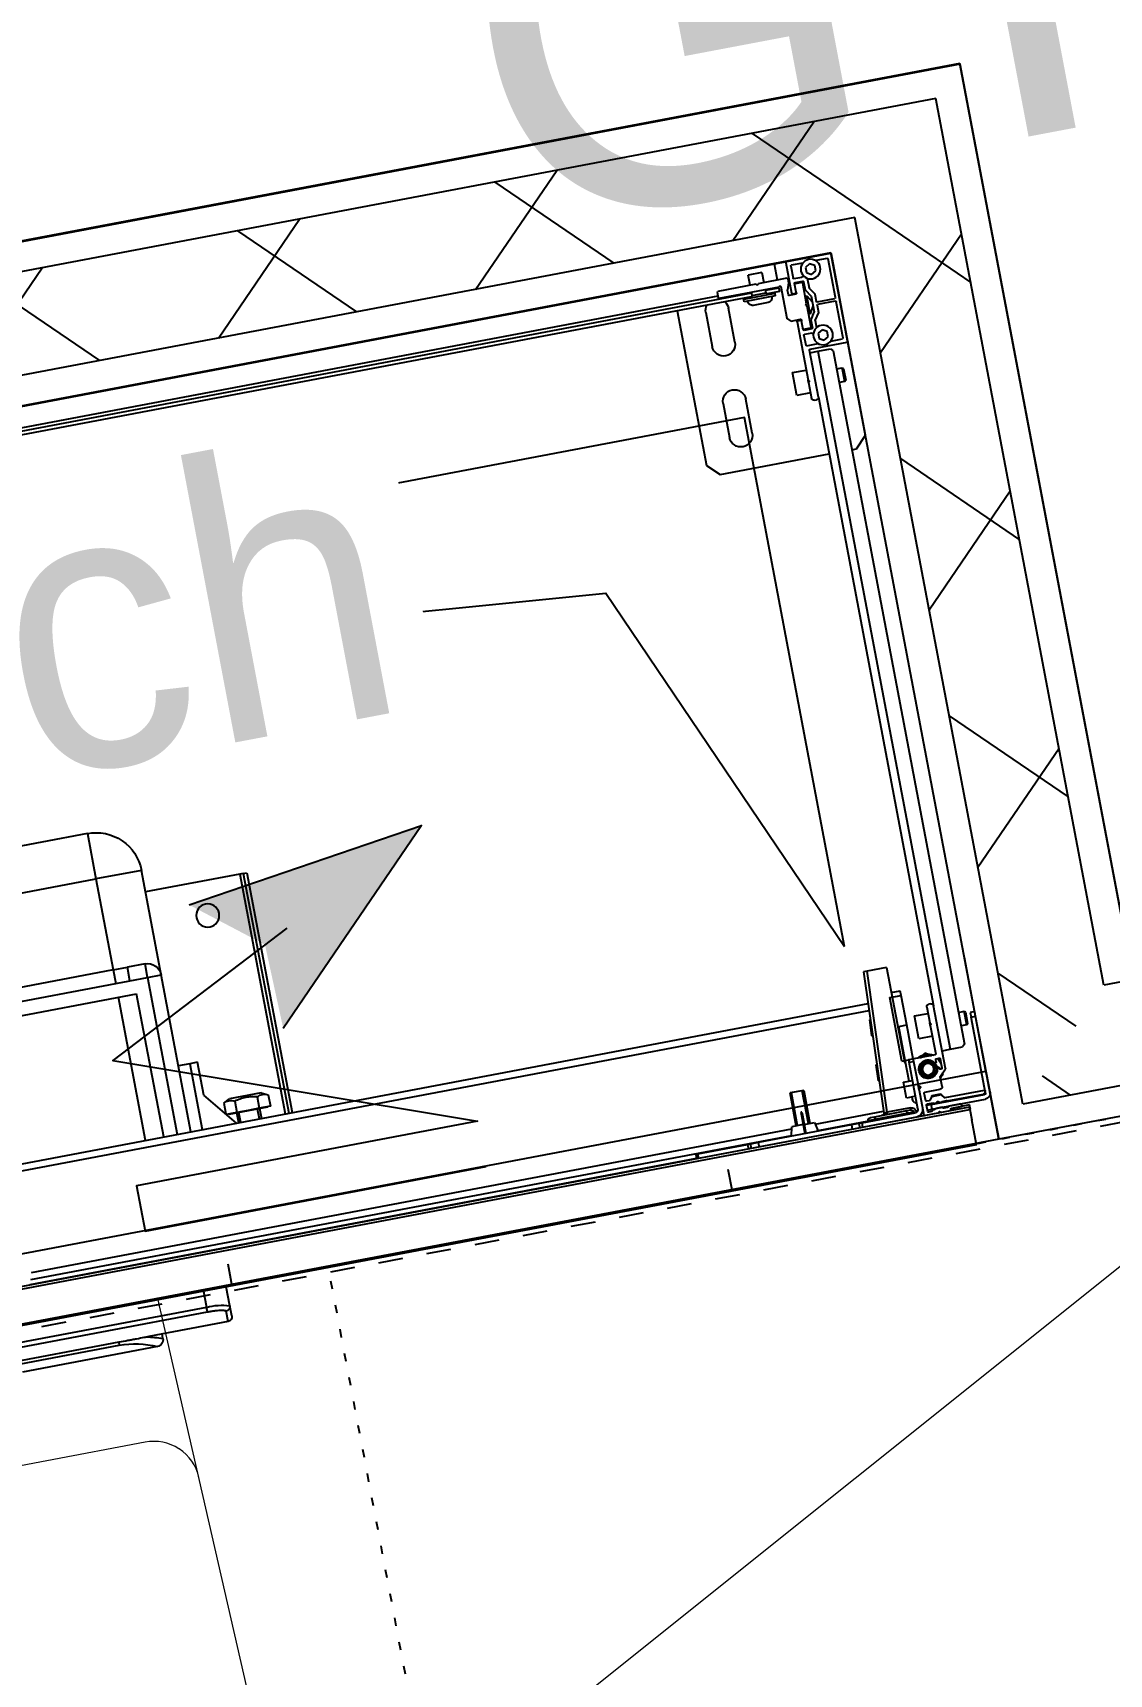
# Model space of a CAD drawing. Header units: centimetres. Extents: x 209280 to 319866, y -365283 to -277503.
# Drawn here: x 219765 to 220231, y -317603 to -316894 of the extents above; entities that cross this region are included whole.
import ezdxf

# ---------------------------------------------------------------- set-up
doc = ezdxf.new("R2010")
doc.units = ezdxf.units.CM
doc.linetypes.add('Style de ligne -1', pattern=[0.41664, 0.20828, -0.20836])
doc.linetypes.add('Style de ligne -5', pattern=[0.20828, 0.069425, -0.138855])
doc.layers.get('0').update_dxf_attribs({"color": 252})
for name, color, linetype in [('3-BAT C-Niveau 1', 252, 'Continuous'), ('prlm-GT', 242, 'Continuous'), ('prlm-MOD', 64, 'Continuous'), ('prlm-VMC', 93, 'Continuous')]:
    doc.layers.add(name, color=color, linetype=linetype)
doc.layers.add('prlm-ELEC-CFO', color=1, linetype='Continuous', lineweight=25)
doc.styles.add('Geneva', font='arial.ttf')
doc.styles.add('prlm-elec-cfo', font='comic.ttf', dxfattribs={"height": 12})
doc.styles.add('prlm-vmc', font='pala.ttf', dxfattribs={"height": 14})

# ---------------------------------------------------------------- blocks, each defined once
blk = doc.blocks.new('MTI900_Alu_390')
at = {"layer": 'prlm-MOD', "color": 1, "linetype": 'Continuous'}
for p, q in [((-4.475, 0), (-4.472, 0)), ((-4.475, -0.003), (-4.475, 0)), ((-4.472, 0), (-4.278, 0)), ((-4.278, 0), (-4.225, 0)), ((-4.225, 0), (4.225, 0)), ((-4.225, -0.07), (-4.225, 0)), ((-4.475, -0.387), (-4.475, -0.003)), ((-4.457, -0.191), (-4.457, -0.021)), ((-4.454, -0.018), (-4.4033, -0.018)), ((-4.395, -0.0385), (-4.375, -0.0269)), ((-4.395, -0.0615), (-4.395, -0.0385)), ((-4.375, -0.0731), (-4.395, -0.0615)), ((-4.375, -0.0269), (-4.355, -0.0385)), ((-4.355, -0.0615), (-4.375, -0.0731)), ((-4.355, -0.0385), (-4.355, -0.0615)), ((-4.3467, -0.018), (-4.296, -0.018)), ((-4.293, -0.021), (-4.293, -0.074)), ((-4.275, -0.003), (-4.275, -0.137)), ((-4.267, -0.07), (-4.14, -0.07)), ((-4.165, -0.025), (-4.105, -0.025)), ((-4.165, -0.025), (-4.165, -0.07)), ((-4.135, -0.075), (-4.14, -0.07)), ((-4.13, -0.07), (-4.135, -0.075)), ((-4.13, -0.07), (-3.963, -0.07)), ((-4.105, -0.07), (-4.105, -0.025)), ((-4.3535, -0.1303), (-4.3725, -0.1588)), ((-4.3355, -0.1358), (-4.3545, -0.1642)), ((-4.353, -0.0864), (-4.353, -0.1286)), ((-4.335, -0.098), (-4.335, -0.1341)), ((-4.298, -0.095), (-4.332, -0.095)), ((-4.296, -0.077), (-4.3306, -0.077)), ((-4.33, -0.195), (-4.33, -0.103)), ((-4.327, -0.1), (-4.298, -0.1)), ((-4.295, -0.137), (-4.295, -0.098)), ((-4.295, -0.137), (-4.295, -0.142)), ((-4.278, -0.14), (-4.292, -0.14)), ((-4.27, -0.073), (-4.27, -0.0895)), ((-4.2698, -0.0905), (-4.2602, -0.1195)), ((-4.26, -0.142), (-4.26, -0.1205)), ((-4.235, -0.1), (-4.235, -0.24)), ((-3.963, -0.1), (-4.229, -0.1)), ((-4.225, -0.105), (-4.225, -0.1)), ((-4.225, -0.105), (-4.165, -0.105)), ((-4.225, -0.105), (-4.225, -0.12)), ((-4.225, -0.12), (-4.17, -0.12)), ((-4.203, -0.12), (-4.203, -0.125)), ((-4.203, -0.125), (-4.067, -0.125)), ((-4.203, -0.125), (-4.203, -0.135)), ((-4.203, -0.135), (-4.067, -0.135)), ((-4.165, -0.115), (-4.175, -0.125)), ((-4.165, -0.1), (-4.165, -0.115)), ((-4.105, -0.115), (-4.165, -0.115)), ((-4.105, -0.115), (-4.105, -0.1)), ((-4.105, -0.105), (4.105, -0.105)), ((-4.095, -0.125), (-4.105, -0.115)), ((-4.1, -0.12), (4.1, -0.12)), ((-4.067, -0.125), (-4.067, -0.12)), ((-4.067, -0.135), (-4.067, -0.125)), ((-3.96, -0.073), (-3.96, -0.097)), ((-3.96, -0.09), (3.96, -0.09)), ((-3.775, -0.12), (-3.775, -0.8)), ((-4.457, -0.369), (-4.457, -0.209)), ((-4.376, -0.194), (-4.454, -0.194)), ((-4.454, -0.206), (-4.376, -0.206)), ((-4.373, -0.1605), (-4.373, -0.191)), ((-4.373, -0.209), (-4.373, -0.2404)), ((-4.3377, -0.16), (-4.355, -0.19)), ((-4.355, -0.1659), (-4.355, -0.2341)), ((-4.355, -0.21), (-4.3377, -0.24)), ((-4.33, -0.1677), (-4.3421, -0.1677)), ((-4.3377, -0.24), (-4.3377, -0.16)), ((-4.33, -0.16), (-4.3377, -0.16)), ((-4.325, -0.2), (-4.33, -0.195)), ((-4.33, -0.205), (-4.325, -0.2)), ((-4.33, -0.297), (-4.33, -0.205)), ((-4.292, -0.145), (-4.263, -0.145)), ((-4.1675, -0.158), (-4.1025, -0.158)), ((-3.995, -0.3), (-3.995, -0.15)), ((-3.895, -0.15), (-3.895, -0.3)), ((-4.373, -0.2404), (-4.3535, -0.2697)), ((-4.3545, -0.2358), (-4.335, -0.265)), ((-4.353, -0.2714), (-4.353, -0.3036)), ((-4.33, -0.2323), (-4.3421, -0.2323)), ((-4.3377, -0.24), (-4.33, -0.24)), ((-4.335, -0.265), (-4.335, -0.302)), ((-4.295, -0.258), (-4.295, -0.263)), ((-4.295, -0.302), (-4.295, -0.263)), ((-4.25, -0.255), (-4.292, -0.255)), ((-4.292, -0.26), (-4.278, -0.26)), ((-4.275, -0.263), (-4.275, -0.52)), ((-4.25, -0.255), (-4.235, -0.24)), ((-4.395, -0.3285), (-4.375, -0.3169)), ((-4.395, -0.3515), (-4.395, -0.3285)), ((-4.375, -0.3631), (-4.395, -0.3515)), ((-4.375, -0.3169), (-4.355, -0.3285)), ((-4.355, -0.3515), (-4.375, -0.3631)), ((-4.355, -0.3285), (-4.355, -0.3515)), ((-4.332, -0.305), (-4.298, -0.305)), ((-4.328, -0.323), (-4.296, -0.323)), ((-4.298, -0.3), (-4.327, -0.3)), ((-4.293, -0.326), (-4.293, -0.369)), ((-4.475, -0.8), (-4.475, -0.387)), ((-4.308, -0.39), (-4.472, -0.39)), ((-4.4033, -0.372), (-4.454, -0.372)), ((-4.395, -0.405), (-4.405, -0.415)), ((-4.405, -0.415), (-4.405, -3.465)), ((-4.34, -0.405), (-4.395, -0.405)), ((-4.296, -0.372), (-4.3467, -0.372)), ((-4.305, -0.405), (-4.34, -0.405)), ((-4.34, -0.405), (-4.34, -3.475)), ((-4.305, -0.6), (-4.305, -0.393)), ((-4.43, -0.495), (-4.435, -0.5)), ((-4.43, -0.555), (-4.43, -0.495)), ((-4.405, -0.495), (-4.43, -0.495)), ((-4.215, -0.475), (-4.275, -0.475)), ((-4.215, -0.575), (-4.215, -0.475)), ((-4.435, -0.5), (-4.435, -0.55)), ((-4.435, -0.55), (-4.43, -0.555)), ((-4.43, -0.555), (-4.405, -0.555)), ((-4.275, -0.52), (-4.2779, -0.5229)), ((-4.2779, -0.5271), (-4.275, -0.53)), ((-4.275, -0.53), (-4.275, -0.52)), ((-4.275, -0.53), (-4.275, -0.6)), ((-3.995, -0.7), (-3.995, -0.55)), ((-3.895, -0.55), (-3.895, -0.7)), ((-4.305, -0.6), (-4.305, -3.277)), ((-4.285, -0.61), (-4.295, -0.61)), ((-4.275, -0.575), (-4.215, -0.575)), ((-4.425, -0.85), (-4.475, -0.8)), ((-4.405, -0.85), (-4.425, -0.85)), ((-3.825, -0.85), (-4.305, -0.85)), ((-3.775, -0.8), (-3.825, -0.85)), ((-0.85, -1.865), (0.85, -1.865)), ((-0.85, -1.865), (-0.85, -2.065)), ((-1.05, -2.525), (-1.05, -2.065)), ((-1.05, -2.065), (-0.85, -2.065)), ((0.85, -2.065), (-0.85, -2.065)), ((-0.85, -2.065), (-0.85, -2.465)), ((-1.495, -2.16), (-1.495, -3.215)), ((-1.48, -2.16), (-1.495, -2.16)), ((-1.48, -2.16), (-1.48, -3.215)), ((-1.48, -2.16), (-1.465, -2.16)), ((-1.465, -2.16), (-1.05, -2.16)), ((-1.465, -2.16), (-1.465, -3.215)), ((-0.99, -2.465), (-0.9124, -2.465)), ((-0.99, -2.525), (-0.99, -2.465)), ((-0.85, -2.465), (-0.9124, -2.465)), ((-0.9124, -2.525), (-0.9124, -2.465)), ((-0.85, -2.465), (0.85, -2.465)), ((-0.85, -2.465), (-0.85, -2.5242)), ((-1.05, -3.215), (-1.05, -2.525)), ((-0.99, -2.525), (-1.05, -2.525)), ((-0.99, -2.525), (-0.99, -3.215)), ((-0.9124, -2.525), (-0.99, -2.525)), ((0.85, -2.5242), (-0.85, -2.5242)), ((0.93, -2.585), (-0.93, -2.585)), ((-0.93, -3.215), (-0.93, -2.585)), ((-0.85, -3.215), (-0.85, -2.585)), ((-1.1342, -2.925), (-1.1, -2.925)), ((-1.1342, -3.0705), (-1.1342, -2.925)), ((-1.1, -2.925), (-1.1, -3.215)), ((-1.1, -2.925), (-1.05, -2.925)), ((-4.1351, -3.077), (-4.136, -3.497)), ((-4.1351, -3.077), (-4.05, -3.077)), ((-4.0221, -3.692), (-4.05, -3.077)), ((-4.05, -3.077), (-4.035, -3.077)), ((-4.035, -3.077), (-4.0071, -3.6913)), ((-1.38, -3.106), (-1.4081, -3.1204)), ((-1.4081, -3.1204), (-1.4081, -3.17)), ((-1.38, -3.106), (-1.24, -3.106)), ((-1.3591, -3.1204), (-1.3591, -3.17)), ((-1.2609, -3.1204), (-1.2609, -3.17)), ((-1.2504, -3.215), (-1.1342, -3.0705)), ((-1.2119, -3.1204), (-1.24, -3.106)), ((-1.2119, -3.1204), (-1.2119, -3.1671)), ((-4.175, -3.207), (-4.175, -3.187)), ((-4.1353, -3.187), (-4.175, -3.187)), ((-1.4081, -3.17), (-1.3836, -3.17)), ((-1.395, -3.17), (-1.395, -3.172)), ((-1.395, -3.172), (-1.225, -3.172)), ((-1.3836, -3.17), (-1.3591, -3.17)), ((-1.36, -3.172), (-1.36, -3.215)), ((-1.3591, -3.17), (-1.31, -3.17)), ((-1.3508, -3.215), (-1.3508, -3.172)), ((-1.31, -3.17), (-1.2609, -3.17)), ((-1.2692, -3.215), (-1.2692, -3.172)), ((-1.2609, -3.17), (-1.2364, -3.17)), ((-1.26, -3.215), (-1.26, -3.172)), ((-1.2364, -3.17), (-1.2142, -3.17)), ((-1.225, -3.172), (-1.225, -3.17)), ((-4.175, -3.337), (-4.175, -3.207)), ((-4.125, -3.207), (-4.175, -3.207)), ((-4.125, -3.487), (-4.125, -3.207)), ((-0.2775, -3.215), (-4.0287, -3.215)), ((-0.2775, -3.245), (-4.0274, -3.245)), ((-4.43, -3.325), (-4.435, -3.33)), ((-4.435, -3.33), (-4.435, -3.38)), ((-4.43, -3.385), (-4.43, -3.325)), ((-4.405, -3.325), (-4.43, -3.325)), ((-4.305, -3.5528), (-4.305, -3.277)), ((-4.295, -3.267), (-4.285, -3.267)), ((-4.275, -3.277), (-4.275, -3.3458)), ((-4.215, -3.305), (-4.275, -3.305)), ((-4.215, -3.405), (-4.215, -3.305)), ((-4.0205, -3.2854), (-4.0255, -3.2857)), ((-4.0205, -3.2854), (-4.0173, -3.3556)), ((-4.475, -3.355), (-4.475, -3.335)), ((-4.475, -3.335), (-4.455, -3.335)), ((-4.475, -3.69), (-4.475, -3.355)), ((-4.455, -3.355), (-4.475, -3.355)), ((-4.455, -3.335), (-4.455, -3.355)), ((-4.455, -3.69), (-4.455, -3.355)), ((-4.435, -3.38), (-4.43, -3.385)), ((-4.43, -3.385), (-4.405, -3.385)), ((-4.2759, -3.3479), (-4.2779, -3.3499)), ((-4.2779, -3.3541), (-4.2759, -3.3561)), ((-4.275, -3.3582), (-4.275, -3.3458)), ((-4.275, -3.3582), (-4.275, -3.484)), ((-4.175, -3.487), (-4.175, -3.337)), ((-4.14, -3.337), (-4.175, -3.337)), ((-4.14, -3.487), (-4.14, -3.337)), ((-4.0223, -3.3558), (-4.0173, -3.3556)), ((-4.405, -3.465), (-4.395, -3.475)), ((-4.34, -3.475), (-4.395, -3.475)), ((-4.305, -3.475), (-4.34, -3.475)), ((-4.275, -3.405), (-4.215, -3.405)), ((-4.24, -3.4778), (-4.23, -3.472)), ((-4.23, -3.472), (-4.22, -3.4778)), ((-4.29, -3.5066), (-4.2854, -3.504)), ((-4.29, -3.507), (-4.29, -3.549)), ((-4.274, -3.504), (-4.287, -3.504)), ((-4.279, -3.549), (-4.279, -3.545)), ((-4.276, -3.542), (-4.2729, -3.542)), ((-4.272, -3.487), (-4.178, -3.487)), ((-4.271, -3.518), (-4.271, -3.507)), ((-4.2657, -3.521), (-4.268, -3.521)), ((-4.195, -3.5614), (-4.195, -3.5226)), ((-4.175, -3.49), (-4.175, -3.487)), ((-4.175, -3.487), (-4.155, -3.487)), ((-4.175, -3.49), (-4.175, -3.6008)), ((-4.155, -3.497), (-4.175, -3.497)), ((-4.14, -3.487), (-4.155, -3.487)), ((-4.155, -3.487), (-4.155, -3.497)), ((-4.155, -3.702), (-4.155, -3.497)), ((-4.125, -3.487), (-4.14, -3.487)), ((-4.14, -3.577), (-4.14, -3.487)), ((-4.136, -3.497), (-4.14, -3.4972)), ((-4.0116, -3.4816), (-4.0166, -3.4819)), ((-4.0116, -3.4816), (-4.0084, -3.5518)), ((-3.685, -3.532), (-3.625, -3.532)), ((-3.685, -3.532), (-3.685, -3.677)), ((-3.6789, -3.677), (-3.6789, -3.532)), ((-3.6311, -3.677), (-3.6311, -3.532)), ((-3.625, -3.677), (-3.625, -3.532)), ((-4.2769, -3.5821), (-4.3041, -3.5549)), ((-4.2906, -3.577), (-4.2906, -3.5684)), ((-4.2806, -3.5828), (-4.2906, -3.577)), ((-4.287, -3.552), (-4.282, -3.552)), ((-4.276, -3.627), (-4.276, -3.5842)), ((-4.1759, -3.6029), (-4.1829, -3.6099)), ((-4.1829, -3.6141), (-4.1759, -3.6211)), ((-4.175, -3.6232), (-4.175, -3.6008)), ((-4.115, -3.577), (-4.155, -3.577)), ((-4.115, -3.647), (-4.115, -3.577)), ((-4.0134, -3.552), (-4.0084, -3.5518)), ((-4.455, -3.682), (-4.455, -3.68)), ((-4.452, -3.677), (-4.2791, -3.677)), ((-4.2766, -3.6757), (-4.2679, -3.6633)), ((-4.198, -3.637), (-4.266, -3.637)), ((-4.2654, -3.662), (-4.2246, -3.662)), ((-4.263, -3.657), (-4.265, -3.659)), ((-4.225, -3.659), (-4.265, -3.659)), ((-4.265, -3.659), (-4.265, -3.662)), ((-4.227, -3.657), (-4.263, -3.657)), ((-4.2607, -3.657), (-4.2607, -3.662)), ((-4.2471, -3.6871), (-4.2521, -3.692)), ((-4.2379, -3.692), (-4.2429, -3.6871)), ((-4.2293, -3.657), (-4.2293, -3.662)), ((-4.225, -3.659), (-4.227, -3.657)), ((-4.225, -3.662), (-4.225, -3.659)), ((-4.2221, -3.6633), (-4.2134, -3.6757)), ((-4.2109, -3.677), (-4.198, -3.677)), ((-4.195, -3.674), (-4.195, -3.64)), ((-4.175, -3.6232), (-4.175, -3.734)), ((-4.155, -3.647), (-4.115, -3.647)), ((-4.14, -3.6567), (-4.14, -3.647)), ((-3.7066, -3.685), (-4.0074, -3.685)), ((-3.705, -3.677), (-3.713, -3.717)), ((-3.66, -3.677), (-3.705, -3.677)), ((-3.66, -3.6225), (-3.655, -3.6225)), ((-3.66, -3.6225), (-3.66, -3.6361)), ((-3.66, -3.6361), (-3.655, -3.6361)), ((-3.66, -3.6361), (-3.66, -3.717)), ((-3.655, -3.6225), (-3.655, -3.6361)), ((-3.655, -3.6361), (-3.655, -3.717)), ((-3.655, -3.677), (-3.605, -3.677)), ((-3.597, -3.717), (-3.605, -3.677)), ((-0.26, -3.685), (-3.6034, -3.685)), ((-4.215, -3.695), (-4.45, -3.695)), ((-4.215, -3.715), (-4.45, -3.715)), ((-4.2855, -3.692), (-4.445, -3.692)), ((-4.378, -3.747), (-4.378, -3.727)), ((-4.378, -3.727), (-4.298, -3.727)), ((-4.375, -3.747), (-4.378, -3.747)), ((-4.375, -3.737), (4.375, -3.737)), ((-4.375, -3.747), (-4.375, -3.737)), ((4.375, -3.747), (-4.375, -3.747)), ((-4.375, -3.747), (-4.375, -3.792)), ((-4.345, -3.724), (-4.345, -3.718)), ((-4.342, -3.715), (-4.2885, -3.715)), ((-4.298, -3.727), (-4.342, -3.727)), ((-4.298, -3.727), (-4.298, -3.737)), ((-4.295, -3.734), (-4.295, -3.73)), ((-4.2653, -3.69), (-4.2827, -3.69)), ((-4.2826, -3.72), (-4.2654, -3.72)), ((-4.2651, -3.7161), (-4.269, -3.72)), ((-4.2618, -3.7161), (-4.2651, -3.7161)), ((-4.265, -3.69), (-4.265, -3.695)), ((-4.2521, -3.692), (-4.2625, -3.692)), ((-4.2607, -3.69), (-4.2607, -3.695)), ((-4.2595, -3.715), (-4.231, -3.715)), ((-4.2471, -3.7321), (-4.2521, -3.737)), ((-4.2414, -3.7335), (-4.2486, -3.7335)), ((-4.2379, -3.737), (-4.2429, -3.7321)), ((-4.228, -3.692), (-4.2379, -3.692)), ((-4.2293, -3.69), (-4.2293, -3.695)), ((-4.2249, -3.7161), (-4.2287, -3.7161)), ((-4.2252, -3.69), (-4.198, -3.69)), ((-4.2251, -3.72), (-4.215, -3.72)), ((-4.225, -3.695), (-4.225, -3.69)), ((-4.221, -3.72), (-4.2249, -3.7161)), ((-4.215, -3.715), (-4.215, -3.695)), ((-4.215, -3.695), (-4.195, -3.695)), ((-4.195, -3.715), (-4.215, -3.715)), ((-4.215, -3.72), (-4.215, -3.722)), ((-4.212, -3.725), (-4.198, -3.725)), ((-4.195, -3.722), (-4.195, -3.693)), ((-4.175, -3.737), (-4.175, -3.734)), ((-4.165, -3.737), (-4.165, -3.7265)), ((-3.9067, -3.717), (-4.14, -3.717)), ((-4.135, -3.717), (-4.135, -3.712)), ((-4.105, -3.712), (-4.135, -3.712)), ((-4.125, -3.692), (-4.0221, -3.692)), ((-4.125, -3.702), (-4.125, -3.692)), ((-4.125, -3.702), (-4.105, -3.702)), ((-4.105, -3.702), (-3.965, -3.702)), ((-4.105, -3.702), (-4.105, -3.712)), ((-4.105, -3.712), (-4.105, -3.717)), ((-3.965, -3.712), (-4.105, -3.712)), ((-4.0071, -3.6913), (-4.0221, -3.692)), ((-4.022, -3.6925), (-4.0221, -3.692)), ((-4.0071, -3.6913), (-4.007, -3.6925)), ((-3.965, -3.702), (-3.945, -3.702)), ((-3.965, -3.702), (-3.965, -3.712)), ((-3.965, -3.717), (-3.965, -3.712)), ((-3.935, -3.712), (-3.965, -3.712)), ((-3.935, -3.712), (-3.935, -3.717)), ((-3.935, -3.715), (-3.7126, -3.715)), ((-3.9067, -3.737), (-3.9067, -3.717)), ((-3.9067, -3.717), (-3.8932, -3.717)), ((-3.8932, -3.717), (-3.86, -3.717)), ((-3.8932, -3.717), (-3.8932, -3.737)), ((-3.86, -3.717), (-3.45, -3.717)), ((-3.86, -3.717), (-3.86, -3.737)), ((-3.5974, -3.715), (-0.25, -3.715)), ((-3.45, -3.717), (-3.45, -3.737)), ((-3.45, -3.717), (-3.4168, -3.717)), ((-3.4168, -3.737), (-3.4168, -3.717)), ((-3.4168, -3.717), (-3.4033, -3.717)), ((-3.185, -3.717), (-3.4033, -3.717)), ((-3.4033, -3.717), (-3.4033, -3.737)), ((-3.185, -3.717), (-3.175, -3.717)), ((-3.185, -3.737), (-3.185, -3.717)), ((-3.175, -3.717), (-3.175, -3.737)), ((-3.175, -3.735), (-0.2433, -3.735)), ((-4.375, -3.902), (-4.375, -3.792)), ((-4.375, -3.902), (4.375, -3.902)), ((-1.075, -3.9853), (-1.075, -3.902)), ((-0.975, -3.902), (-0.975, -3.973)), ((-1.075, -4.03), (-1.075, -3.9853)), ((-1.055, -4.05), (-1.055, -4.0051)), ((-0.975, -3.973), (0.975, -3.973)), ((-0.975, -3.9928), (-0.975, -3.973)), ((0.975, -3.9928), (-0.975, -3.9928)), ((-1.055, -4.05), (-0.706, -4.05)), ((-0.765, -4.07), (-0.765, -4.05)), ((-0.735, -4.1), (-0.735, -4.1)), ((-0.735, -4.1), (-0.1416, -4.1)), ((0.576, -4.0497), (-0.576, -4.0497)), ((-0.574, -4.0497), (-0.574, -4.0634)), ((-0.1416, -4.0634), (-0.574, -4.0634))]:
    blk.add_line(p, q, dxfattribs=at)
at = {"layer": 'prlm-MOD', "color": 1, "ltscale": 50}
for points in [[(-3.3, -3.8058), (-3.3, -3.902)], [(-1.1, -3.8058), (-1.1, -3.902)]]:
    blk.add_lwpolyline(points, dxfattribs=at)
at = {"layer": 'prlm-MOD', "color": 1, "linetype": 'Continuous'}
for centre, radius in [((-4.375, -0.05), 0.0425), ((-4.375, -0.34), 0.0425), ((-1.295, -2.31), 0.05), ((-4.23, -3.542), 0.035), ((-4.23, -3.542), 0.03), ((-4.23, -3.542), 0.025)]:
    blk.add_circle(centre, radius, dxfattribs=at)
for centre, radius, start, end in [((-4.472, -0.003), 0.003, 90, 180), ((-4.278, -0.003), 0.003, 0, 90), ((-4.454, -0.021), 0.003, 90, 180), ((-4.4033, -0.021), 0.003, 84.51824, 90), ((-4.3467, -0.021), 0.003, 90, 95.48174), ((-4.296, -0.021), 0.003, 0, 90), ((-4.267, -0.073), 0.003, 90, 180), ((-3.963, -0.073), 0.003, 0, 90), ((-4.356, -0.1286), 0.003, 326.30993, 0), ((-4.3306, -0.067), 0.01, 213.6525, 270), ((-4.338, -0.1341), 0.003, 326.30993, 0), ((-4.332, -0.098), 0.003, 90, 180), ((-4.327, -0.103), 0.003, 90, 180), ((-4.298, -0.098), 0.003, 0, 90), ((-4.298, -0.103), 0.003, 0, 90), ((-4.296, -0.074), 0.003, 270, 0), ((-4.292, -0.137), 0.003, 180, 270), ((-4.278, -0.137), 0.003, 270, 0), ((-4.267, -0.0895), 0.003, 180, 198.43495), ((-4.263, -0.1205), 0.003, 0, 18.43495), ((-4.232, -0.1), 0.003, 0, 180), ((-4.1675, -0.138), 0.02, 171.37307, 270), ((-4.1675, -0.133), 0.02, 185.73917, 187.18076), ((-4.1025, -0.138), 0.02, 270, 8.62693), ((-4.1025, -0.133), 0.02, 352.81924, 354.26083), ((-3.945, -0.15), 0.05, 143.1301, 180), ((-3.963, -0.097), 0.003, 270, 0), ((-3.945, -0.15), 0.05, 0, 36.8699), ((-4.454, -0.191), 0.003, 180, 270), ((-4.454, -0.209), 0.003, 90, 180), ((-4.376, -0.191), 0.003, 270, 0), ((-4.376, -0.209), 0.003, 0, 90), ((-4.37, -0.1605), 0.003, 146.30993, 180), ((-4.352, -0.1659), 0.003, 146.30993, 180), ((-4.292, -0.142), 0.003, 180, 270), ((-4.263, -0.142), 0.003, 270, 0), ((-4.352, -0.2341), 0.003, 180, 213.69007), ((-4.356, -0.2714), 0.003, 0, 33.69007), ((-4.292, -0.258), 0.003, 90, 180), ((-4.292, -0.263), 0.003, 90, 180), ((-4.278, -0.263), 0.003, 0, 90), ((-4.332, -0.302), 0.003, 180, 270), ((-4.328, -0.333), 0.01, 90, 133.85099), ((-4.327, -0.297), 0.003, 180, 270), ((-4.298, -0.297), 0.003, 270, 0), ((-4.298, -0.302), 0.003, 270, 0), ((-4.296, -0.326), 0.003, 0, 90), ((-3.945, -0.3), 0.05, 180, 0), ((-4.472, -0.387), 0.003, 180, 270), ((-4.454, -0.369), 0.003, 180, 270), ((-4.4033, -0.369), 0.003, 270, 275.48179), ((-4.3467, -0.369), 0.003, 264.51823, 270), ((-4.308, -0.393), 0.003, 0, 90), ((-4.296, -0.369), 0.003, 270, 0), ((-4.2758, -0.525), 0.003, 135, 225), ((-3.945, -0.55), 0.05, 0, 180), ((-4.295, -0.6), 0.01, 180, 270), ((-4.285, -0.6), 0.01, 270, 0), ((-3.945, -0.7), 0.05, 180, 0), ((-0.85, -2.065), 0.2, 90, 180), ((-0.99, -2.525), 0.06, 90, 180), ((-1.3836, -3.1624), 0.0487, 59.74223, 120.25777), ((-1.2364, -3.1624), 0.0487, 59.74223, 120.25777), ((-4.295, -3.277), 0.01, 90, 180), ((-4.285, -3.277), 0.01, 0, 90), ((-4.2758, -3.352), 0.003, 135, 225), ((-4.278, -3.3458), 0.003, 315, 0), ((-4.278, -3.3582), 0.003, 0, 45), ((-4.287, -3.507), 0.003, 90, 180), ((-4.23, -3.542), 0.06, 140.70352, 188.509), ((-4.23, -3.542), 0.065, 144.22418, 157.38014), ((-4.276, -3.545), 0.003, 90, 180), ((-4.272, -3.484), 0.003, 180, 270), ((-4.274, -3.507), 0.003, 0, 90), ((-4.2729, -3.545), 0.003, 4.00063, 90), ((-4.268, -3.518), 0.003, 180, 270), ((-4.23, -3.542), 0.04, 146.07277, 184.00063), ((-4.23, -3.542), 0.04, 184.00063, 146.07277), ((-4.2657, -3.518), 0.003, 270, 326.07277), ((-4.23, -3.542), 0.065, 57.79577, 122.20423), ((-4.23, -3.542), 0.06, 66.44354, 113.55646), ((-4.178, -3.49), 0.003, 0, 90), ((-4.302, -3.5528), 0.003, 180, 225), ((-4.287, -3.549), 0.003, 180, 270), ((-4.23, -3.542), 0.065, 206.16198, 224.95254), ((-4.282, -3.549), 0.003, 270, 0), ((-4.279, -3.5842), 0.003, 0, 45), ((-4.1808, -3.612), 0.003, 135, 225), ((-4.178, -3.6008), 0.003, 315, 0), ((-4.452, -3.68), 0.003, 90, 180), ((-4.445, -3.682), 0.01, 180, 270), ((-4.2791, -3.674), 0.003, 270, 325.00798), ((-4.266, -3.627), 0.01, 180, 270), ((-4.2654, -3.665), 0.003, 90, 145.00798), ((-4.245, -3.6892), 0.003, 45, 135), ((-4.2246, -3.665), 0.003, 34.99202, 90), ((-4.2109, -3.674), 0.003, 214.99202, 270), ((-4.198, -3.64), 0.003, 0, 90), ((-4.198, -3.674), 0.003, 270, 0), ((-4.178, -3.6232), 0.003, 0, 45), ((-4.1151, -3.7104), 0.05, 129.88406, 142.91394), ((-4.16, -3.6567), 0.02, 309.88406, 0), ((-4.45, -3.69), 0.025, 180, 270), ((-4.45, -3.69), 0.005, 180, 270), ((-4.342, -3.718), 0.003, 90, 180), ((-4.342, -3.724), 0.003, 180, 270), ((-4.298, -3.73), 0.003, 0, 90), ((-4.292, -3.734), 0.003, 180, 270), ((-4.2885, -3.718), 0.003, 9.59407, 90), ((-4.2827, -3.693), 0.003, 90, 160.52878), ((-4.2826, -3.717), 0.003, 189.59407, 270), ((-4.2654, -3.717), 0.003, 270, 350.40593), ((-4.2653, -3.693), 0.003, 19.47122, 90), ((-4.275, -3.715), 0.01, 353.93882, 0), ((-4.2595, -3.718), 0.003, 90, 170.40593), ((-4.245, -3.7342), 0.003, 45, 135), ((-4.231, -3.718), 0.003, 9.59407, 90), ((-4.2252, -3.693), 0.003, 90, 160.52878), ((-4.2251, -3.717), 0.003, 189.59407, 270), ((-4.215, -3.715), 0.01, 180, 186.06118), ((-4.212, -3.722), 0.003, 180, 270), ((-4.198, -3.693), 0.003, 0, 90), ((-4.198, -3.722), 0.003, 270, 0), ((-4.178, -3.734), 0.003, 270, 0), ((-4.14, -3.702), 0.035, 180, 270), ((-4.14, -3.702), 0.015, 180, 270), ((-4.125, -3.712), 0.02, 90, 192.41205), ((-4.125, -3.712), 0.01, 90, 180), ((-3.997, -3.692), 0.01, 182.60256, 270), ((-3.945, -3.712), 0.01, 0, 90), ((-0.9965, -4.212), 0.2399, 84.86995, 109.10907), ((-1.055, -4.03), 0.02, 180, 270), ((-0.5689, -4.6164), 0.5805, 102.58374, 109.74123), ((-0.735, -4.07), 0.03, 180, 270), ((-0.5689, -4.4578), 0.3944, 90.7355, 114.8981)]:
    blk.add_arc(centre, radius, start, end, dxfattribs=at)
for centre, major_axis, ratio, start_param, end_param in [((-4.022, -3.6931), (0.015, 0.0007), 0.045361, 0, 1.568734), ((-3.997, -3.692), (0.025, 0), 0.4, 3.187016, 4.712389), ((-1.055, -3.9853), (0.02, 0), 0.989815, 3.141593, 4.712389)]:
    blk.add_ellipse(centre, major_axis=major_axis, ratio=ratio, start_param=start_param, end_param=end_param, dxfattribs=at)
for points, knots in [([(-0.85, -2.5242), (-0.8604, -2.5242), (-0.8708, -2.5243), (-0.8916, -2.5247), (-0.902, -2.525), (-0.9124, -2.525)], [0, 0, 0, 0, 0.5, 0.5, 1, 1, 1, 1]), ([(-1.3591, -3.1204), (-1.3511, -3.1183), (-1.343, -3.1166), (-1.3306, -3.1149), (-1.3265, -3.1144), (-1.3182, -3.1138), (-1.3141, -3.1137), (-1.3017, -3.1137), (-1.2935, -3.1143), (-1.2772, -3.1166), (-1.269, -3.1183), (-1.2609, -3.1204)], [0, 0, 0, 0, 0.25, 0.25, 0.375, 0.375, 0.5, 0.5, 0.75, 0.75, 1, 1, 1, 1]), ([(-0.975, -3.9928), (-0.9803, -3.9928), (-0.9856, -3.9929), (-0.996, -3.9932), (-1.0011, -3.9934), (-1.0083, -3.9939), (-1.0107, -3.9941), (-1.0153, -3.9945), (-1.0176, -3.9947), (-1.0241, -3.9955), (-1.0281, -3.996), (-1.0355, -3.9972), (-1.0388, -3.9978), (-1.0446, -3.9991), (-1.047, -3.9998), (-1.05, -4.0009), (-1.0509, -4.0013), (-1.0524, -4.0021), (-1.053, -4.0024), (-1.0545, -4.0036), (-1.055, -4.0043), (-1.055, -4.0051)], [0, 0, 0, 0, 0.125, 0.125, 0.25, 0.25, 0.3125, 0.3125, 0.375, 0.375, 0.5, 0.5, 0.625, 0.625, 0.75, 0.75, 0.8125, 0.8125, 0.875, 0.875, 1, 1, 1, 1]), ([(-0.576, -4.0497), (-0.5891, -4.0497), (-0.6021, -4.0497), (-0.6211, -4.0498), (-0.6274, -4.0498), (-0.6399, -4.0498), (-0.6461, -4.0498), (-0.6642, -4.0499), (-0.6756, -4.0499), (-0.6918, -4.05), (-0.6971, -4.05), (-0.7038, -4.05), (-0.7053, -4.05), (-0.7068, -4.05)], [0, 0, 0, 0, 0.125, 0.125, 0.1875, 0.1875, 0.25, 0.25, 0.375, 0.375, 0.4375, 0.4375, 0.4568651, 0.4568651, 0.4568651, 0.4568651])]:
    blk.add_open_spline(points, degree=3, knots=knots, dxfattribs=at)
blk = doc.blocks.new('xi.CH')
at = {"layer": 'prlm-ELEC-CFO', "lineweight": 5}
blk.add_hatch(color=0, dxfattribs=at).paths.add_polyline_path([(-3, 6), (-0.103, 3.699), (0, 0), (7.5, 7.5)])
at = {"layer": 'prlm-ELEC-CFO', "color": 0}
for points in [[(-3, 6), (7.5, 7.5), (0, 0)], [(0.955, 4.227), (-7.5, 0), (7.5, -5.5), (-7.5, -5.5), (-7.5, -7.5), (7.5, -7.5)]]:
    blk.add_lwpolyline(points, dxfattribs=at)

msp = doc.modelspace()

# ---------------------------------------------------------------- hatches: boundary and pattern name
at = {"linetype": 'Continuous'}
h = msp.add_hatch(dxfattribs=at)
h.set_pattern_fill('02_ISOLANT', color=256, scale=10, angle=-169.276405, style=0, pattern_type=2)
h.set_pattern_definition([(235.723595, (88960.93, 134700.79), (66.106423, -45.054865), []), (325.723595, (88960.93, 134700.79), (-45.054865, -66.106423), [])])
h.paths.add_polyline_path([(220120.764, -316973.674), (220155.809, -316922.256), (219227.343, -317098.087), (219192.299, -317149.506)])
h = msp.add_hatch(dxfattribs=at)
h.set_pattern_fill('02_ISOLANT', color=256, scale=10, angle=100.723595, style=0, pattern_type=2)
h.set_pattern_definition([(145.723595, (88960.93, 134700.79), (-45.054865, -66.106423), []), (235.723595, (88960.93, 134700.79), (-66.106423, 45.054865), [])])
h.paths.add_polyline_path([(220193.325, -317356.829), (220228.37, -317305.413), (220155.809, -316922.256), (220120.764, -316973.674)])
h = msp.add_hatch(dxfattribs=at)
h.set_pattern_fill('02_ISOLANT', color=256, scale=10, angle=-169.280504, style=0, pattern_type=2)
h.set_pattern_definition([(235.719496, (88960.93, 134700.79), (66.1032, -45.059594), []), (325.719496, (88960.93, 134700.79), (-45.059594, -66.1032), [])])
h.paths.add_polyline_path([(220691.476, -317262.527), (220683.292, -317219.294), (220228.37, -317305.413), (220193.325, -317356.829)])
at = {"layer": '3-BAT C-Niveau 1', "linetype": 'Continuous', "lineweight": 18}
h = msp.add_hatch(dxfattribs=at)
h.set_pattern_fill('BA 13', color=256, scale=10, style=0, pattern_type=2)
h.set_pattern_definition([(218.65981, (88960.93, 134700.8), (-199.24783, 287.75041), [])])
h.paths.add_polyline_path([(218111.206, -316879.481), (219094.019, -316693.37), (219511.144, -318895.207), (219950.199, -318812.059), (219940.896, -318762.933), (219550.964, -318836.777), (219305.405, -317540.837), (220679.372, -317280.637), (220924.796, -318576.603), (220874.296, -318586.167), (220883.599, -318635.294), (220934.188, -318625.713), (221206.827, -320061.11), (221205.453, -320062.235), (221514.956, -321696.543), (220763.56, -321838.657), (220844.845, -322267.881), (219191.016, -322581.39), (219109.145, -322149.074), (219109.146, -322149.074), (218429.84, -318562.027), (217789.941, -318683.211), (217792.346, -318695.986), (217722.481, -318695.986), (217843.394, -319334.459), (217272.387, -319442.596), (217028.16, -318152.973), (218306.47, -317910.889)])

# ---------------------------------------------------------------- linework, layer by layer
at = {"linetype": 'Continuous', "lineweight": 25}
for p, q in [((220166.163, -316907.064), (219237.697, -317082.895)), ((220238.725, -317290.222), (220166.163, -316907.064)), ((220110.41, -316988.866), (219181.945, -317164.698)), ((220182.971, -317372.02), (220110.41, -316988.866)), ((220693.894, -317275.3), (220182.971, -317372.02))]:
    msp.add_line(p, q, dxfattribs=at)
at = {"linetype": 'Continuous'}
for p, q in [((220155.809, -316922.256), (219227.343, -317098.087)), ((220155.809, -316922.256), (219227.343, -317098.087)), ((220228.37, -317305.413), (220155.809, -316922.256)), ((220228.37, -317305.413), (220155.809, -316922.256)), ((220120.764, -316973.674), (219192.299, -317149.506)), ((220120.764, -316973.674), (219192.299, -317149.506)), ((220193.325, -317356.829), (220120.764, -316973.674)), ((220193.325, -317356.829), (220120.764, -316973.674)), ((220110.41, -316988.866), (219181.945, -317164.698)), ((220182.971, -317372.02), (220110.41, -316988.866)), ((220683.292, -317219.294), (220228.37, -317305.413)), ((220683.292, -317219.294), (220228.37, -317305.413)), ((220691.476, -317262.527), (220193.325, -317356.829)), ((220691.476, -317262.527), (220193.325, -317356.829)), ((220693.894, -317275.3), (220182.971, -317372.02)), ((220177.396, -317342.579), (220168.092, -317293.452))]:
    msp.add_line(p, q, dxfattribs=at)
at = {"linetype": 'Continuous', "lineweight": 18, "flags": 128}
msp.add_lwpolyline([(220679.633, -317278), (219303.645, -317538.582), (219154.416, -316750.588), (220530.404, -316490.005)], close=True, dxfattribs=at)
at = {"linetype": 'Continuous', "flags": 128}
for points in [[(220116.308, -317288.726), (220073.004, -317060.059), (219291.924, -317207.979), (220013.088, -317136.003)], [(219303.645, -317538.582), (219298.063, -317509.106), (220177.396, -317342.579), (220182.978, -317372.055)]]:
    msp.add_lwpolyline(points, close=True, dxfattribs=at)
at = {"linetype": 'Style de ligne -5', "ltscale": 50.8, "flags": 128}
msp.add_lwpolyline([(219893.13, -317426.946), (220679.159, -317278.089), (220921.051, -318555.386), (220135.022, -318704.243)], close=True, dxfattribs=at)
at = {"linetype": 'Continuous', "lineweight": 18, "flags": 128}
msp.add_lwpolyline([(219819.577, -317440.84), (219488.39, -317503.702), (219534.682, -317808.72, 0.1163337), (219583.184, -317928.578, 0.1161438), (219680.034, -318014.118, 0.147727), (219758.461, -318022.439, 0.1477247), (219828.225, -317986.039), (219828.287, -317985.978, 0.1167305), (219887.058, -317870.9, 0.1159524), (219888.367, -317741.588)], format="xyb", close=True, dxfattribs=at)
msp.add_lwpolyline([(219837.313, -317518.19), (219837.303, -317518.147, 0.193855), (219828.765, -317505.867), (219828.652, -317505.795, 0.1921428), (219814.064, -317502.958), (219516.379, -317559.461), (219516.342, -317559.468, 0.1943573), (219503.767, -317567.555, 0.193855), (219500.323, -317582.109), (219500.329, -317582.152)], format="xyb", dxfattribs=at)
at = {"layer": '3-BAT C-Niveau 1', "linetype": 'Style de ligne -1', "ltscale": 50.8, "flags": 128}
msp.add_lwpolyline([(218111.206, -316879.481), (219094.019, -316693.37), (219511.144, -318895.207), (219950.199, -318812.059), (219940.896, -318762.933), (219550.964, -318836.777), (219305.405, -317540.837), (220679.372, -317280.637), (220924.796, -318576.603), (220874.296, -318586.167), (220883.599, -318635.294), (220934.188, -318625.713), (221206.827, -320061.11), (221205.453, -320062.235), (221514.956, -321696.543), (220763.56, -321838.657), (220844.845, -322267.881), (219191.016, -322581.39), (219109.145, -322149.074), (219109.146, -322149.074), (218429.84, -318562.027), (217789.941, -318683.211), (217792.346, -318695.986), (217722.481, -318695.986), (217843.394, -319334.459), (217272.387, -319442.596), (217028.16, -318152.973), (218306.47, -317910.889)], close=True, dxfattribs=at)
at = {"layer": 'prlm-GT', "ltscale": 50}
msp.add_lwpolyline([(219174.174, -316747.183), (220529.782, -316490.46), (220665.935, -317209.686), (220238.837, -317290.538), (220166.275, -316907.379), (219237.81, -317083.211)], close=True, dxfattribs=at)

# ---------------------------------------------------------------- block references
at = {"layer": 'prlm-ELEC-CFO', "xscale": 10, "yscale": 10, "zscale": 10, "rotation": 10.72360141139323}
msp.add_blockref('xi.CH', (219873.705, -317324.096), dxfattribs=at)
at = {"layer": 'prlm-MOD', "xscale": -99.99999999999972, "yscale": 99.99999999999974, "zscale": 99.99999999999964, "rotation": 10.72371675116345}
msp.add_blockref('MTI900_Alu_390', (219670.838, -317072.45), dxfattribs=at)

# ---------------------------------------------------------------- texts
at = {"layer": '3-BAT C-Niveau 1', "insert": (219938.648, -316824.681), "char_height": 159.8524, "attachment_point": 1, "rotation": 10.723595, "line_spacing_factor": 0.25, "style": 'Geneva'}
msp.add_mtext('GT 04', dxfattribs=at)

# ---------------------------------------------------------------- next in the draw order: texts
at = {"layer": 'prlm-ELEC-CFO', "lineweight": 20, "insert": (219835.494, -317143.636), "char_height": 120, "attachment_point": 5, "rotation": 10.723601, "line_spacing_factor": 0.8, "style": 'prlm-elec-cfo', "bg_fill": 3, "box_fill_scale": 1.1, "bg_fill_color": 256, "bg_fill_transparency": 0}
msp.add_mtext('ch', dxfattribs=at)
at = {"layer": 'prlm-VMC', "ltscale": 25, "insert": (220340.291, -317616.555), "char_height": 60, "width": 586.14744, "attachment_point": 5, "rotation": 10.723601, "line_spacing_factor": 0.8, "style": 'prlm-vmc', "bg_fill": 2}
msp.add_mtext('Alizé T 5/30', dxfattribs=at)

doc.saveas('drawing.dxf')
